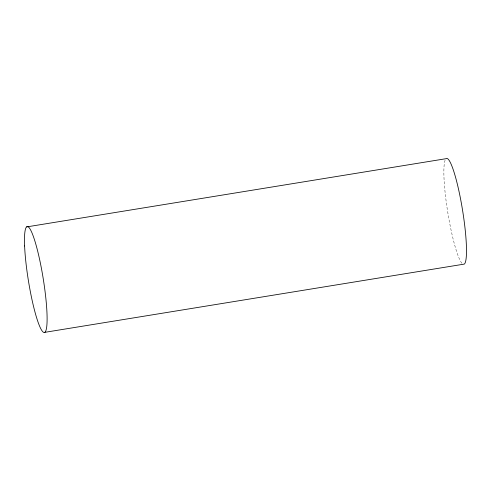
<?xml version="1.0" encoding="UTF-8"?>
<svg xmlns="http://www.w3.org/2000/svg" width="491" height="491" viewBox="0 0 491 491"><rect width="100%" height="100%" fill="white"/><g stroke="black" fill="none" stroke-linecap="round" stroke-linejoin="round"><path stroke-width="0.37" stroke-dasharray="2.46 1.84" d="M461.933 263.268A53.629 7.469 80.8 0 1 447.614 211.382A53.629 7.469 80.8 0 1 445.398 159.514"/><path stroke-width="0.74" d="M26.686 226.903L446.049 158.691A53.629 7.469 80.8 0 1 461.896 206.263A53.629 7.469 80.8 0 1 464.314 264.097L44.951 332.309M24.611 245.966A53.629 7.469 80.8 0 0 42.907 331.842A53.629 7.469 80.8 0 0 39.943 261.016A53.629 7.469 80.8 0 0 24.611 245.966"/></g></svg>
